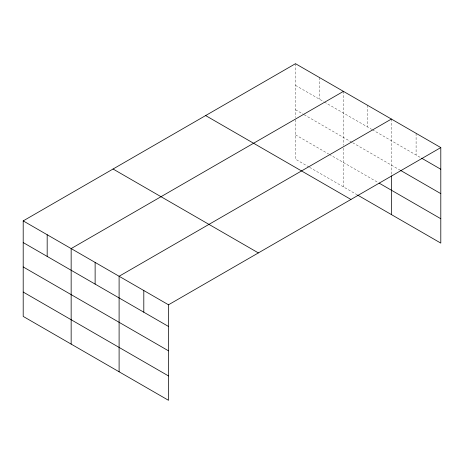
<?xml version="1.0" encoding="UTF-8"?>
<svg xmlns="http://www.w3.org/2000/svg" width="464" height="464" viewBox="0 0 464 464"><rect width="100%" height="100%" fill="white"/><g stroke="black" fill="none" stroke-linecap="round" stroke-linejoin="round"><path stroke-width="0.35" stroke-dasharray="2.32 1.74" d="M295.493 85.37L323.768 101.697M324.382 102.051L371.722 129.381M372.337 129.734L421.039 157.853M295.493 109.736L303.485 114.353M304.1 114.707L352.048 142.39M352.663 142.744L400.043 170.097M295.493 134.844L328.686 154.007M329.301 154.367L378.485 182.758M309.012 167.017L295.493 159.21L295.493 118.343M309.627 167.376L356.967 194.706M416.098 133.325L416.098 154.999M391.396 119.062L391.396 175.148M367.418 105.218L367.418 126.898M343.441 91.373L343.441 145.313M343.441 148.178L343.441 186.893M319.464 77.534L319.464 99.209M295.493 63.69L295.493 117.63"/><path stroke-width="0.7" d="M440.8 147.587L295.493 63.69L23.2 220.893L23.2 316.413L168.507 400.31L168.507 304.79L440.8 147.587L440.8 243.107L357.582 195.06M343.441 91.373L71.154 248.582L71.154 344.102M391.396 119.062L119.103 276.266L119.103 371.786M421.654 158.207L440.8 169.261M400.658 170.456L440.8 193.633M379.1 183.112L440.8 218.735M205.633 115.571L350.946 199.462M113.054 169.018L258.367 252.909M23.2 220.893L168.507 304.79M23.2 242.573L168.507 326.47M23.2 266.939L168.507 350.836M23.2 292.047L168.507 375.944M391.396 175.868L391.396 214.583M143.805 290.528L143.805 312.208M95.126 262.421L95.126 284.101M47.177 234.738L47.177 256.418"/></g></svg>
